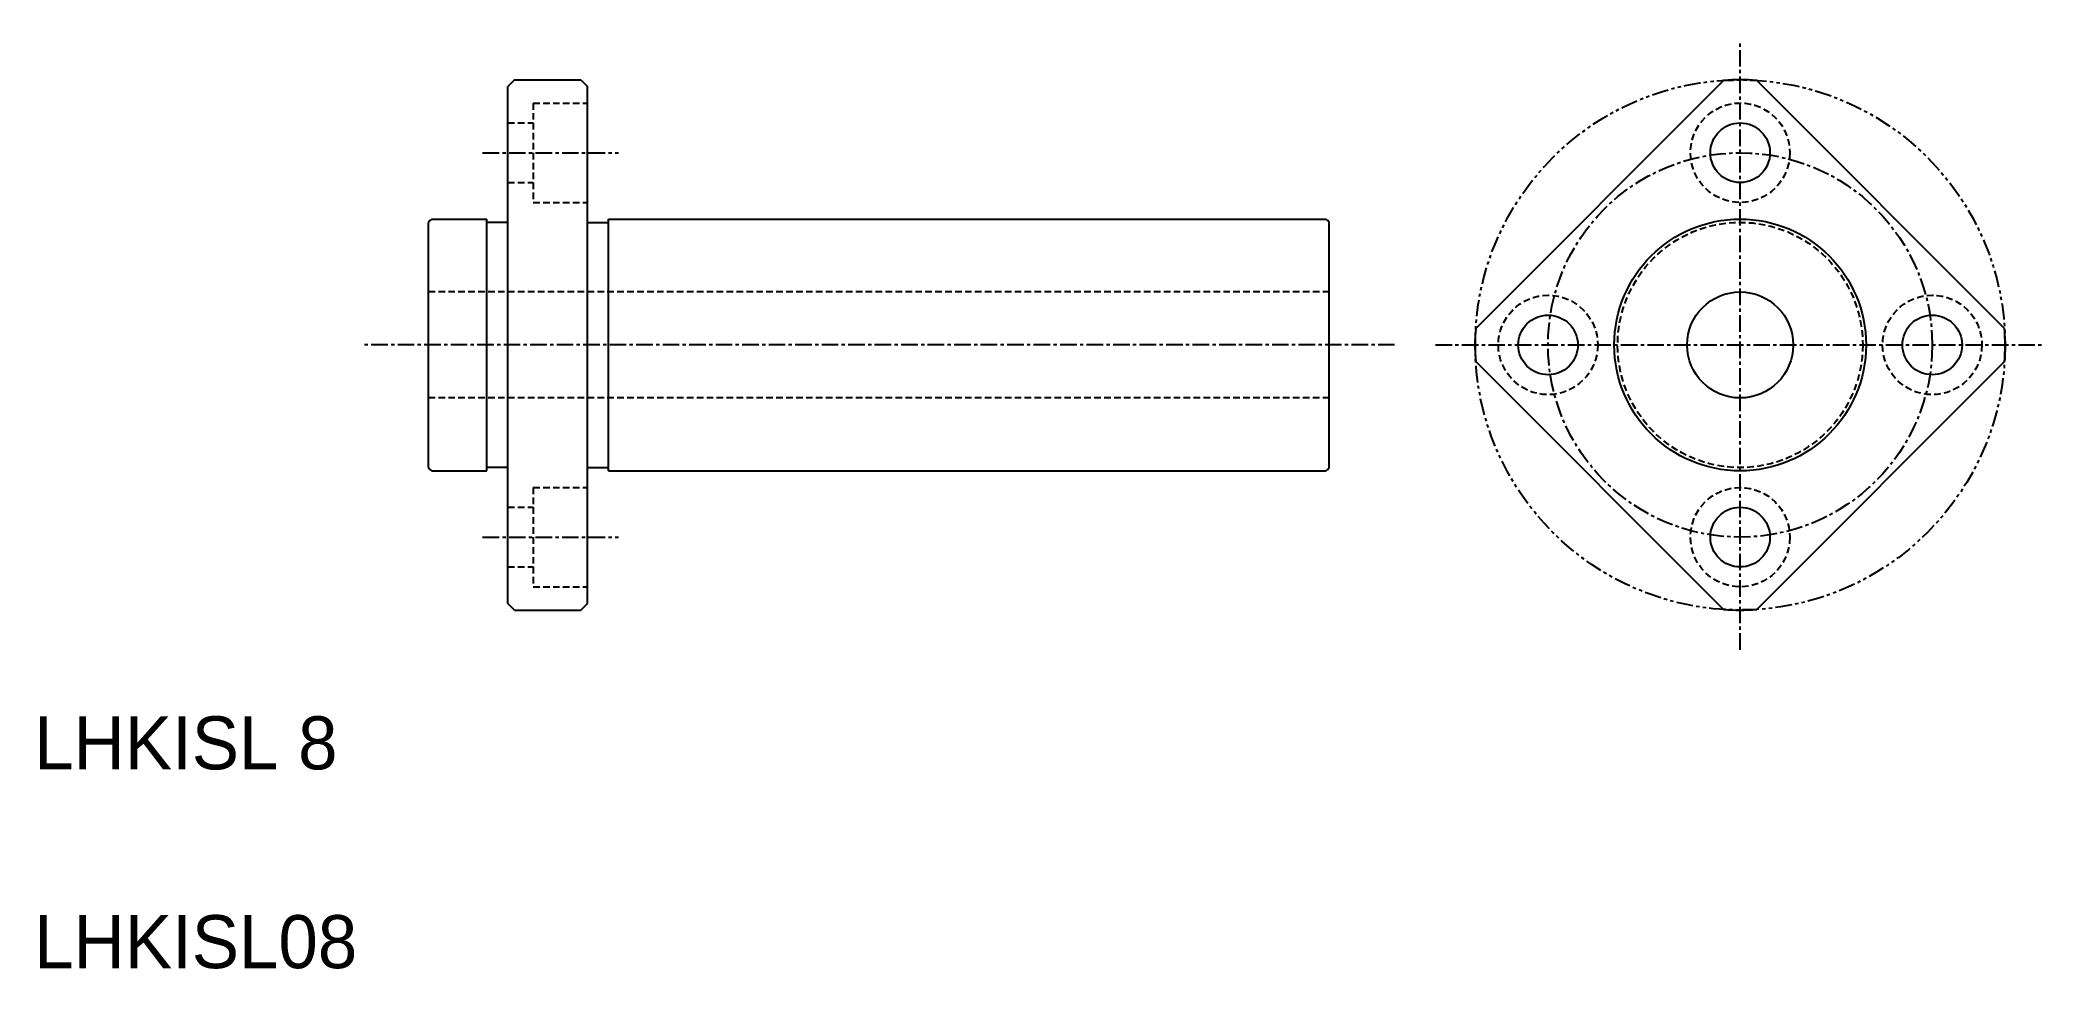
# Model space of a CAD drawing. Extents: x 187 to 339, y 140 to 211.
import ezdxf

# ---------------------------------------------------------------- set-up
doc = ezdxf.new("R2010")
doc.units = 0
for name, pattern in [('CENTER', [2, 1.25, -0.25, 0.25, -0.25]), ('DASHED', [0.75, 0.5, -0.25]), ('PHANTOM', [2.5, 1.25, -0.25, 0.25, -0.25, 0.25, -0.25])]:
    doc.linetypes.add(name, pattern=pattern)
doc.layers.get('0').update_dxf_attribs({"linetype": 'CONTINUOUS'})
doc.layers.add('CENTER', color=1, linetype='CENTER')

msp = doc.modelspace()

# ---------------------------------------------------------------- linework, layer by layer
at = {"color": 7, "linetype": 'CONTINUOUS'}
for p, q in [((223.14, 207.55), (222.64, 207.05)), ((223.14, 207.55), (228.14, 207.55)), ((228.14, 207.55), (228.64, 207.05)), ((314.4, 207.51), (295.69, 188.8)), ((335.61, 188.8), (316.91, 207.51)), ((222.64, 168.05), (222.64, 207.05)), ((228.64, 168.05), (228.64, 207.05)), ((216.64, 178.3), (216.64, 196.8)), ((216.89, 197.05), (221.04, 197.05)), ((221.04, 178.05), (221.04, 197.05)), ((222.64, 196.8), (221.04, 196.8)), ((228.64, 196.8), (230.24, 196.8)), ((230.24, 197.05), (284.39, 197.05)), ((230.24, 178.05), (230.24, 197.05)), ((284.64, 178.3), (284.64, 196.8)), ((314.4, 167.59), (295.69, 186.3)), ((335.61, 186.3), (316.91, 167.59)), ((216.89, 178.05), (221.04, 178.05)), ((222.64, 178.3), (221.04, 178.3)), ((228.64, 178.3), (230.24, 178.3)), ((230.24, 178.05), (284.39, 178.05)), ((223.14, 167.55), (222.64, 168.05)), ((228.14, 167.55), (228.64, 168.05)), ((223.14, 167.55), (228.14, 167.55))]:
    msp.add_line(p, q, dxfattribs=at)
at = {"color": 3, "linetype": 'DASHED'}
for p, q in [((222.64, 204.3), (224.54, 204.3)), ((224.54, 205.8), (224.54, 198.3)), ((224.54, 205.8), (228.64, 205.8)), ((222.64, 199.8), (224.54, 199.8)), ((224.54, 198.3), (228.64, 198.3)), ((284.64, 191.55), (216.64, 191.55)), ((284.64, 183.55), (216.64, 183.55)), ((224.54, 176.8), (224.54, 169.3)), ((224.54, 176.8), (228.64, 176.8)), ((222.64, 175.3), (224.54, 175.3)), ((222.64, 170.8), (224.54, 170.8)), ((224.54, 169.3), (228.64, 169.3))]:
    msp.add_line(p, q, dxfattribs=at)
at = {"color": 3, "linetype": 'PHANTOM'}
msp.add_circle((315.65, 187.55), 20, dxfattribs=at)
at = {"color": 3, "linetype": 'DASHED'}
for centre, radius in [((315.65, 202.05), 3.75), ((315.65, 187.55), 9.25), ((301.15, 187.55), 3.75), ((330.15, 187.55), 3.75), ((315.65, 173.05), 3.75)]:
    msp.add_circle(centre, radius, dxfattribs=at)
at = {"color": 7, "linetype": 'CONTINUOUS'}
for centre, radius in [((315.65, 202.05), 2.25), ((315.65, 187.55), 9.5), ((315.65, 187.55), 4), ((301.15, 187.55), 2.25), ((330.15, 187.55), 2.25), ((315.65, 173.05), 2.25)]:
    msp.add_circle(centre, radius, dxfattribs=at)
for centre, radius, start, end in [((315.65, 187.55), 20, 86.4096, 93.5904), ((217.39, 196.3), 0.9, 123.5573, 146.4427), ((283.89, 196.3), 0.9, 33.5573, 56.4427), ((315.65, 187.55), 20, 176.4096, 183.5904), ((315.65, 187.55), 20, 356.4096, 3.5904), ((217.39, 178.8), 0.9, 213.5573, 236.4427), ((283.89, 178.8), 0.9, 303.5573, 326.4427), ((315.65, 187.55), 20, 266.4096, 273.5904)]:
    msp.add_arc(centre, radius, start, end, dxfattribs=at)
at = {"layer": 'CENTER', "color": 1, "linetype": 'CENTER'}
for p, q in [((315.65, 164.55), (315.65, 210.55)), ((220.72, 202.05), (230.99, 202.05)), ((289.57, 187.55), (211.74, 187.55)), ((292.65, 187.55), (338.65, 187.55)), ((220.72, 173.05), (230.99, 173.05))]:
    msp.add_line(p, q, dxfattribs=at)
msp.add_circle((315.65, 187.55), 14.5, dxfattribs=at)

# ---------------------------------------------------------------- texts
at = {"color": 7, "linetype": 'CONTINUOUS'}
for s, p in [('LHKISL 8', (186.88, 155.53)), ('LHKISL08', (186.88, 140.53))]:
    msp.add_text(s, height=4, dxfattribs=at).set_placement(p)

doc.saveas('drawing.dxf')
